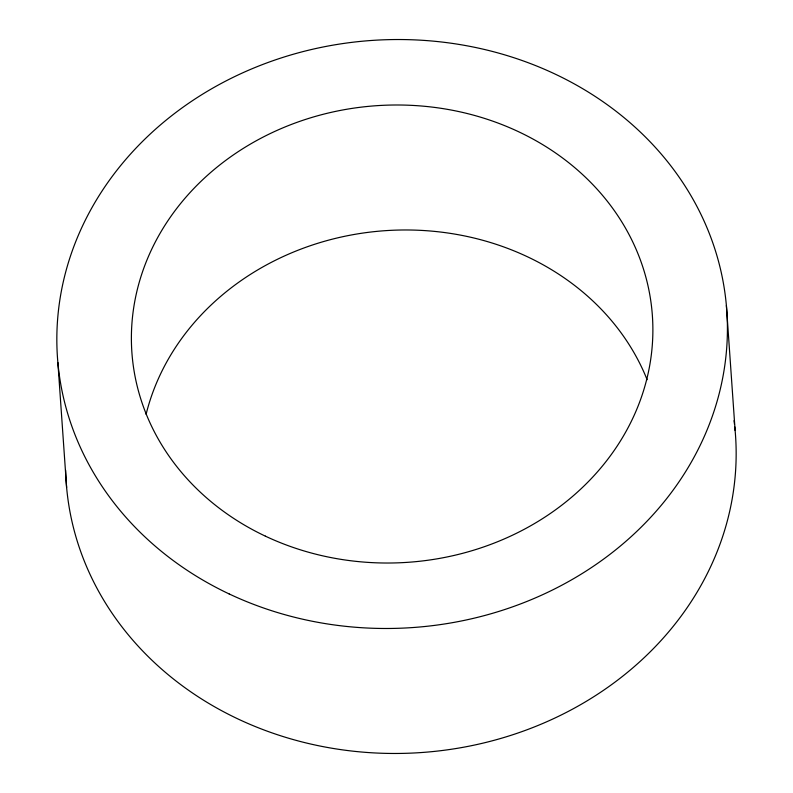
<?xml version="1.0" encoding="UTF-8"?>
<svg xmlns="http://www.w3.org/2000/svg" width="793" height="793" viewBox="0 0 793 793"><rect width="100%" height="100%" fill="white"/><g stroke="black" fill="none" stroke-linecap="round" stroke-linejoin="round"><path stroke-width="1.19" d="M726.378 305.483L735.121 430.47M57.879 362.53L66.622 487.517M146.09 414.342A260.897 228.85 -4 0 1 385.13 230.684A260.897 228.85 -4 0 1 647.108 379.698M734.764 426.793A335.479 294.262 -4 0 1 419.527 752.666A335.479 294.262 -4 0 1 65.65 470.289M734.05 420.667A335.479 294.262 -4 0 1 734.496 424.344M229.118 593.917A335.479 294.262 -4 0 0 727.379 323.95A335.479 294.262 -4 0 0 219.899 84.157A335.479 294.262 -4 0 0 229.118 593.917M265.358 536.137A260.897 228.85 -4 0 0 652.847 326.181A260.897 228.85 -4 0 0 258.181 139.707A260.897 228.85 -4 0 0 265.358 536.137"/></g></svg>
